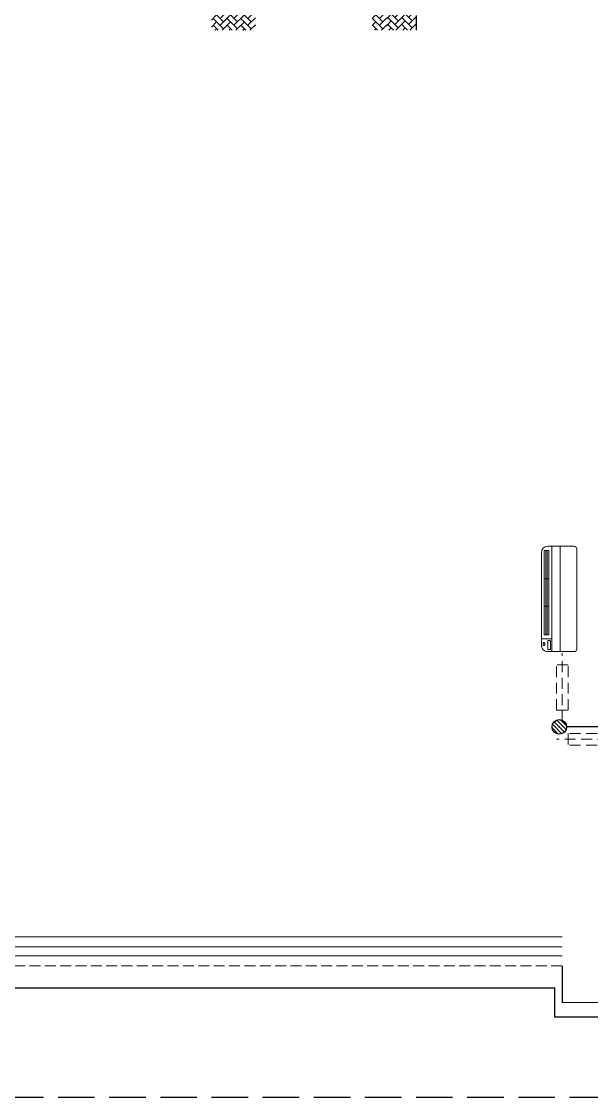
# Model space of a CAD drawing. Extents: x 3443499 to 7125205, y -1700016 to -264854.
# Drawn here: x 3567109 to 3571009, y -1049772 to -1042412 of the extents above; entities that cross this region are included whole.
import ezdxf

# ---------------------------------------------------------------- set-up
doc = ezdxf.new("R2010")
doc.units = 0
doc.header["$LTSCALE"] = 1000
doc.header["$MEASUREMENT"] = 0
doc.linetypes.add('DASH', pattern=[0.35, 0.25, -0.1])
doc.linetypes.add('HIDDEN', pattern=[0.375, 0.25, -0.125])
doc.layers.get('0').update_dxf_attribs({"linetype": 'CONTINUOUS'})
for name, color, linetype in [('!校对', 2, 'CONTINUOUS'), ('LVTRY', 252, 'CONTINUOUS'), ('VPIPE-凝结', 150, 'CONTINUOUS'), ('保温', 6, 'CONTINUOUS'), ('卫生间', 6, 'CONTINUOUS'), ('看线', 185, 'CONTINUOUS')]:
    doc.layers.add(name, color=color, linetype=linetype)
for name, color, linetype, lineweight in [('平面-栏杆', 56, 'CONTINUOUS', 15), ('平面-看线', 252, 'CONTINUOUS', 15), ('平面-空调室内机', 176, 'CONTINUOUS', 9), ('平面-空调预留孔', 252, 'CONTINUOUS', 15)]:
    doc.layers.add(name, color=color, linetype=linetype, lineweight=lineweight)

# ---------------------------------------------------------------- blocks, each defined once
blk = doc.blocks.new('dongkong')
at = {"layer": '平面-空调预留孔', "color": 8, "linetype": 'HIDDEN', "ltscale": 0.3}
for p, q in [((-603796, 210899.9), (-603796, 210431.5)), ((-603836, 210821), (-603836, 210510.8)), ((-603836, 210821), (-603756, 210821)), ((-603756, 210821), (-603756, 210510.8))]:
    blk.add_line(p, q, dxfattribs=at)
blk.add_lwpolyline([(-603756, 210510.8), (-603836, 210510.8)], dxfattribs=at)
blk = doc.blocks.new('A$C001338C2')
at = {"color": 8}
for p, q in [((845, 303.6), (55, 303.6)), ((109.1, 214.8), (109.1, 303.6)), ((0, 248.6), (0, 22)), ((900, 22), (900, 248.6)), ((22, 0), (878, 0))]:
    blk.add_line(p, q, dxfattribs=at)
at = {"color": 8, "lineweight": 5}
for p, q in [((864.6, 278.7), (144.5, 278.7)), ((144.5, 278.7), (144.5, 265.8)), ((387, 278.7), (144.5, 278.7)), ((144.5, 278.7), (144.5, 252.9)), ((387, 239.9), (387, 278.7)), ((864.6, 278.7), (622, 278.7)), ((622, 278.7), (622, 239.9)), ((864.6, 252.9), (864.6, 278.7)), ((900, 214.8), (0, 214.8)), ((144.5, 265.8), (864.6, 265.8)), ((144.5, 239.9), (144.5, 252.9)), ((144.5, 252.9), (864.6, 252.9)), ((864.6, 239.9), (144.5, 239.9)), ((622, 239.9), (387, 239.9)), ((864.6, 265.8), (864.6, 239.9)), ((900, 143.2), (0, 143.2))]:
    blk.add_line(p, q, dxfattribs=at)
at = {"color": 8}
for points in [[(73.1, 275), (56.8, 275, -0.414214), (51.3, 280.5), (51.3, 283.4, -0.414214), (56.8, 288.9), (73.1, 288.9, -0.414214), (78.6, 283.4), (78.6, 280.5, -0.414214)], [(89.2, 226.4), (22.2, 226.4, -0.414214), (16.7, 231.9), (16.7, 243.1, -0.414214), (22.2, 248.6), (89.2, 248.6, -0.414214), (94.7, 243.1), (94.7, 231.9, -0.414214)]]:
    blk.add_lwpolyline(points, format="xyb", close=True, dxfattribs=at)
for centre, radius, start, end in [((55, 248.6), 55, 90, 180), ((845, 248.6), 55, 360, 90), ((22, 22), 22, 180, 270), ((878, 22), 22, 270, 360)]:
    blk.add_arc(centre, radius, start, end, dxfattribs=at)
blk = doc.blocks.new('$lvtry$00000171')
for p, q in [((-74, 11), (-11, 74)), ((-70, -27), (27, 70)), ((-53, -53), (53, 53)), ((-27, -70), (70, 27)), ((11, -74), (74, -11))]:
    blk.add_line(p, q)
blk.add_circle((0, 0), 75)
blk.add_point((0, 0))
blk = doc.blocks.new('A$C263B1184')
at = {"layer": '保温', "linetype": 'ByBlock', "ltscale": 10}
h = blk.add_hatch(dxfattribs=at)
h.set_pattern_fill('AR-HBONE', color=251, scale=55)
h.set_pattern_definition([(45, (-1017960.394, -343310.663), (0, 47.4157523), [100.584, -33.528]), (135, (-1017936.686, -343286.955), (3e-15, 47.4157523), [100.584, -33.528])])
h.paths.add_polyline_path([(-8700, 6200), (-8700, 8350), (-8900, 8350), (-8900, 6200)])
h = blk.add_hatch(dxfattribs=at)
h.set_pattern_fill('AR-HBONE', color=251, scale=55)
h.set_pattern_definition([(45, (-1017760.394, -345260.66), (0, 47.4157523), [100.584, -33.528]), (135, (-1017736.686, -345236.954), (3e-15, 47.4157523), [100.584, -33.528])])
h.paths.add_polyline_path([(-8600, 6200), (-8600, 6400), (-8700, 6400), (-8700, 6200)])
h = blk.add_hatch(dxfattribs=at)
h.set_pattern_fill('AR-HBONE', color=251, scale=55)
h.set_pattern_definition([(45, (-1016860.394, -345260.66), (0, 47.4157523), [100.584, -33.528]), (135, (-1016836.686, -345236.954), (3e-15, 47.4157523), [100.584, -33.528])])
h.paths.add_polyline_path([(-7500, 6200), (-7500, 6400), (-7800, 6400), (-7800, 6200)])
at = {"layer": '保温', "color": 251, "linetype": 'ByBlock', "ltscale": 10}
blk.add_line((-8900, 6300), (-8900, 6200), dxfattribs=at)
blk = doc.blocks.new('HFGHFHF')
at = {"layer": '卫生间', "color": 252, "linetype": 'DASH'}
blk.add_lwpolyline([(282616.8, 689157.2), (280916.6, 689157.2), (280916.6, 684657.2), (280916.6, 684657.2), (280916.6, 684357.2), (272916.6, 684357.2), (272916.6, 683357.2), (271116.6, 683357.2), (271116.6, 673357.2), (273766.6, 673357.2), (273766.6, 672157.2), (297866.6, 672157.2), (297866.6, 673357.2), (299516.6, 673357.2)], dxfattribs=at)
blk = doc.blocks.new('A$C16051DAC')
at = {"color": 252, "const_width": 8}
blk.add_lwpolyline([(52250, 1900), (52250, 1600), (52150, 1600), (52150, 1650), (51100, 1650), (51100, 1900)], dxfattribs=at)
at = {"layer": 'VPIPE-凝结', "color": 252, "ltscale": 0.1}
blk.add_line((51470, 3535), (51130, 3535), dxfattribs=at)
at = {"layer": '平面-栏杆', "color": 252}
for p, q in [((51100, 2030), (45200, 2030)), ((51100, 1970), (45200, 1970))]:
    blk.add_line(p, q, dxfattribs=at)
at = {"layer": '平面-看线', "color": 252}
blk.add_line((51100, 2100), (45200, 2100), dxfattribs=at)
at = {"layer": '平面-看线', "color": 252, "linetype": 'DASH', "ltscale": 0.3}
blk.add_line((51100, 1900), (45200, 1900), dxfattribs=at)
at = {"layer": '看线', "color": 252}
blk.add_lwpolyline([(52250, 2100), (52300, 2100), (52300, 1550), (51050, 1550), (51050, 1750)], dxfattribs=at)
at = {"layer": '看线', "color": 252, "ltscale": 0.5}
blk.add_lwpolyline([(45200, 1750), (51050, 1750)], dxfattribs=at)
at = {"color": 252, "xscale": -1}
for name, p in [('HFGHFHF', (326916.6, -671157.2)), ('A$C263B1184', (41200, 2100))]:
    blk.add_blockref(name, p, dxfattribs=at)
at = {"layer": 'LVTRY', "color": 252, "xscale": 0.6666666667107825, "yscale": 0.6666666667107825, "rotation": 269.9999999939778}
blk.add_blockref('$lvtry$00000171', (51080, 3535), dxfattribs=at)
at = {"layer": '平面-空调室内机', "color": 252, "ltscale": 0.3, "xscale": -1}
for p, rotation in [((654896, 214470.8), 180), ((654896, 214470.8), 180), ((-159370.7, 607246), 270)]:
    blk.add_blockref('dongkong', p, dxfattribs=dict(at, rotation=rotation))
at = {"layer": '平面-空调预留孔', "color": 252, "xscale": 0.800000000046565, "yscale": 0.800000000046565, "zscale": 0.800000000046565, "rotation": 90.00000023343011}
blk.add_blockref('A$C001338C2', (51199.9, 4050), dxfattribs=at)

msp = doc.modelspace()

# ---------------------------------------------------------------- block references
at = {"layer": '!校对', "color": 6}
msp.add_blockref('A$C16051DAC', (3519708.9, -1050772.1), dxfattribs=at)

doc.saveas('drawing.dxf')
